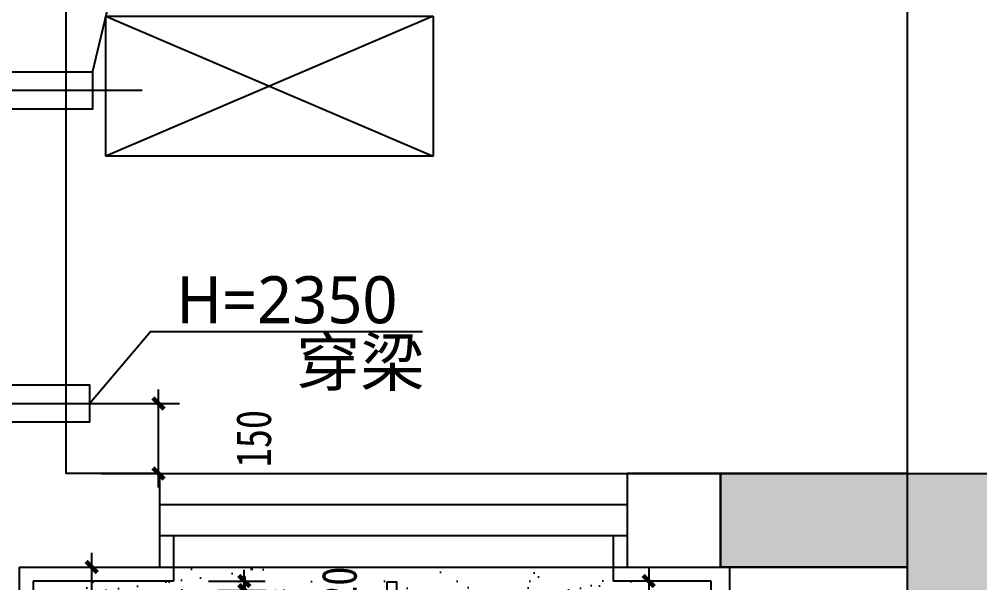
# Model space of a CAD drawing. Extents: x 3479 to 4537415, y 306 to 366510.
# Drawn here: x 4396383 to 4398438, y 279529 to 280736 of the extents above; entities that cross this region are included whole.
import ezdxf

# ---------------------------------------------------------------- set-up
doc = ezdxf.new("R2010")
doc.units = 0
doc.header["$LTSCALE"] = 10
doc.header["$MEASUREMENT"] = 0
doc.header["$PDMODE"] = 35
doc.linetypes.add('CONTINOUS', pattern=[0])
doc.linetypes.add('DASH', pattern=[0.35, 0.25, -0.1])
doc.layers.get('Defpoints').update_dxf_attribs({"color": 49, "linetype": 'DASH'})
for name, color, linetype in [('A-N-PUB-TEXT', 7, 'Continuous'), ('A-OTHER', 136, 'Continuous'), ('C-DIM', 3, 'Continuous'), ('COLU', 1, 'Continuous'), ('COLU_HATCH', 251, 'Continuous'), ('DETAL_空调', 153, 'CONTINOUS'), ('I-FILL', 250, 'Continuous'), ('P-NEWWALL', 3, 'Continuous'), ('P-TOILET', 134, 'Continuous'), ('P-WALL', 5, 'Continuous'), ('P-WALL FIN', 4, 'Continuous'), ('P-WALL-DIM', 3, 'Continuous'), ('P-WINDOWS', 134, 'Continuous'), ('WINDOW', 143, 'Continuous'), ('空调走管', 6, 'Continuous')]:
    doc.layers.add(name, color=color, linetype=linetype)
doc.styles.add('-宋体', font='simkai.ttf', dxfattribs={"width": 0.8})
doc.styles.add('WRYH', font='')
doc.styles.get('WRYH').set_extended_font_data('Microsoft YaHei')
doc.dimstyles.new('DIM-030', dxfattribs={"dimscale": 30, "dimtxt": 2.5, "dimasz": 0.8, "dimexe": 1.5, "dimexo": 2.5, "dimgap": 1, "dimtad": 1, "dimdec": 0, "dimzin": 12, "dimdsep": 46, "dimtxsty": '-宋体', "dimblk": 'ARCHTICK', "dimcen": 0, "dimdle": 1, "dimclrd": 256, "dimclre": 256, "dimclrt": 9, "dimadec": 0, "dimazin": 0, "dimtfac": 1, "dimtdec": 0, "dimtmove": 2, "dimatfit": 3, "dimldrblk": 'DOT', "dimfxl": 1, "dimtolj": 1, "dimtzin": 12, "dimarcsym": 0})

# ---------------------------------------------------------------- blocks, each defined once
blk = doc.blocks.new('A$C7A796BF3')
for p, q in [((200, 0), (200, -300)), ((900, 0), (200, 0)), ((200, 0), (900, -300)), ((900, 0), (200, -300)), ((900, -300), (900, 0)), ((200, -300), (900, -300))]:
    blk.add_line(p, q)
blk = doc.blocks.new('_ArchTick')
at = {"color": 0, "linetype": 'ByBlock', "const_width": 0.4}
blk.add_lwpolyline([(-0.5, -0.5), (0.5, 0.5)], dxfattribs=at)
blk = doc.blocks.new('*D152')
at = {"layer": 'C-DIM', "lineweight": -2, "transparency": 16777216}
for p, q in [((4396866.7, 279273.2), (4396866.7, 279543.2)), ((4396808.5, 279513.2), (4396911.7, 279513.2)), ((4396808.5, 279303.2), (4396911.7, 279303.2))]:
    blk.add_line(p, q, dxfattribs=at)
at = {"layer": 'Defpoints', "color": 0, "transparency": 16777216}
for p in [(4396733.5, 279513.2), (4396866.7, 279513.2), (4396733.5, 279303.2)]:
    blk.add_point(p, dxfattribs=at)
at = {"layer": 'C-DIM', "lineweight": -2, "transparency": 16777216, "xscale": 24, "yscale": 24, "zscale": 24}
for p, rotation in [((4396866.7, 279513.2), 90), ((4396866.7, 279303.2), 270)]:
    blk.add_blockref('_ArchTick', p, dxfattribs=dict(at, rotation=rotation))
at = {"layer": 'C-DIM', "color": 9, "transparency": 16777216, "insert": (4396798.7, 279408.2), "char_height": 75, "attachment_point": 5, "rotation": 90, "style": '-宋体'}
blk.add_mtext('\\A1;210', dxfattribs=at)
blk = doc.blocks.new('_Dot')
at = {"color": 0, "linetype": 'ByBlock', "lineweight": -2}
blk.add_line((-0.5, 0), (-1, 0), dxfattribs=at)
at = {"color": 0, "linetype": 'ByBlock', "const_width": 0.5}
blk.add_lwpolyline([(-0.25, 0, 1), (0.25, 0, 1)], format="xyb", close=True, dxfattribs=at)
blk = doc.blocks.new('*D153')
at = {"layer": 'C-DIM', "lineweight": -2, "transparency": 16777216}
for p, q in [((4396864.7, 279533.2), (4396864.7, 279557.2)), ((4396788.5, 279533.2), (4396909.7, 279533.2)), ((4396864.7, 279513.2), (4396864.7, 279533.2)), ((4396808.5, 279513.2), (4396909.7, 279513.2)), ((4396864.7, 279513.2), (4396864.7, 279489.2))]:
    blk.add_line(p, q, dxfattribs=at)
at = {"layer": 'Defpoints', "color": 0, "transparency": 16777216}
for p in [(4396713.5, 279533.2), (4396864.7, 279533.2), (4396733.5, 279513.2)]:
    blk.add_point(p, dxfattribs=at)
at = {"layer": 'C-DIM', "lineweight": -2, "transparency": 16777216, "xscale": 24, "yscale": 24, "zscale": 24}
for p, rotation in [((4396864.7, 279533.2), 270), ((4396864.7, 279513.2), 90)]:
    blk.add_blockref('_ArchTick', p, dxfattribs=dict(at, rotation=rotation))
at = {"layer": 'C-DIM', "color": 9, "transparency": 16777216, "insert": (4397068.5, 279523.2), "char_height": 75, "attachment_point": 5, "rotation": 90, "style": '-宋体'}
blk.add_mtext('\\A1;20', dxfattribs=at)
blk = doc.blocks.new('*D211')
at = {"layer": 'Defpoints', "color": 0, "transparency": 16777216}
for p in [(4397863.5, 279533.2), (4397729.7, 278993.2), (4397863.5, 278993.2)]:
    blk.add_point(p, dxfattribs=at)
at = {"layer": 'P-WALL-DIM', "lineweight": -2, "transparency": 16777216}
for p, q in [((4397729.7, 279563.2), (4397729.7, 278963.2)), ((4397788.5, 279533.2), (4397684.7, 279533.2)), ((4397788.5, 278993.2), (4397684.7, 278993.2))]:
    blk.add_line(p, q, dxfattribs=at)
at = {"layer": 'P-WALL-DIM', "lineweight": -2, "transparency": 16777216, "xscale": 24, "yscale": 24, "zscale": 24}
for p, rotation in [((4397729.7, 279533.2), 90), ((4397729.7, 278993.2), 270)]:
    blk.add_blockref('_ArchTick', p, dxfattribs=dict(at, rotation=rotation))
at = {"layer": 'P-WALL-DIM', "color": 9, "transparency": 16777216, "insert": (4397661.8, 279263.2), "char_height": 75, "attachment_point": 5, "rotation": 90, "style": '-宋体'}
blk.add_mtext('\\A1;540', dxfattribs=at)
blk = doc.blocks.new('空调-02')
at = {"layer": 'DETAL_空调', "linetype": 'DASH', "ltscale": 0.5}
blk.add_line((0, -400), (0, 100), dxfattribs=at)
at = {"layer": 'DETAL_空调'}
blk.add_lwpolyline([(-37.5, -300), (37.5, -300), (37.5, 0), (-37.5, 0)], close=True, dxfattribs=at)
blk = doc.blocks.new('*D329')
at = {"layer": 'Defpoints', "color": 0, "transparency": 16777216}
for p in [(4396483.5, 279912.9), (4396681.4, 279912.9), (4396483.5, 279763.2)]:
    blk.add_point(p, dxfattribs=at)
at = {"layer": '空调走管', "lineweight": -2, "transparency": 16777216}
for p, q in [((4396681.4, 279733.2), (4396681.4, 279942.9)), ((4396558.5, 279912.9), (4396726.4, 279912.9)), ((4396558.5, 279763.2), (4396726.4, 279763.2))]:
    blk.add_line(p, q, dxfattribs=at)
at = {"layer": '空调走管', "lineweight": -2, "transparency": 16777216, "xscale": 24, "yscale": 24, "zscale": 24}
for p, rotation in [((4396681.4, 279912.9), 90), ((4396681.4, 279763.2), 270)]:
    blk.add_blockref('_ArchTick', p, dxfattribs=dict(at, rotation=rotation))
at = {"layer": '空调走管', "color": 9, "transparency": 16777216, "insert": (4396885.2, 279838), "char_height": 75, "attachment_point": 5, "rotation": 90, "style": '-宋体'}
blk.add_mtext('\\A1;150', dxfattribs=at)
blk = doc.blocks.new('*D398')
at = {"layer": 'Defpoints', "color": 0, "transparency": 16777216}
for p in [(4396383.5, 279563.2), (4396383.5, 278063.2), (4396538.2, 278063.2)]:
    blk.add_point(p, dxfattribs=at)
at = {"layer": 'P-NEWWALL', "lineweight": -2, "transparency": 16777216}
for p, q in [((4396538.2, 279593.2), (4396538.2, 278033.2)), ((4396458.5, 279563.2), (4396583.2, 279563.2)), ((4396458.5, 278063.2), (4396583.2, 278063.2))]:
    blk.add_line(p, q, dxfattribs=at)
at = {"layer": 'P-NEWWALL', "lineweight": -2, "transparency": 16777216, "xscale": 24, "yscale": 24, "zscale": 24}
for p, rotation in [((4396538.2, 279563.2), 90), ((4396538.2, 278063.2), 270)]:
    blk.add_blockref('_ArchTick', p, dxfattribs=dict(at, rotation=rotation))
at = {"layer": 'P-NEWWALL', "color": 9, "transparency": 16777216, "insert": (4396470.3, 278813.2), "char_height": 75, "attachment_point": 5, "rotation": 90, "style": '-宋体'}
blk.add_mtext('\\A1;1500', dxfattribs=at)

msp = doc.modelspace()

# ---------------------------------------------------------------- hatches: boundary and pattern name
at = {"layer": 'COLU_HATCH'}
for points in [[(4395883.5, 277163.2), (4398283.5, 277163.2), (4398283.5, 279763.2), (4398483.5, 279763.2), (4398483.5, 276963.2), (4395883.5, 276963.2)], [(4397883.5, 279763.2), (4398283.5, 279763.2), (4398283.5, 279563.2), (4397883.5, 279563.2)]]:
    msp.add_hatch(color=256, dxfattribs=at).paths.add_polyline_path(points)
at = {"layer": 'I-FILL', "linetype": 'DASH'}
h = msp.add_hatch(dxfattribs=at)
h.set_pattern_fill('AR-SAND', color=256, scale=50)
h.set_pattern_definition([(37.5, (0, 0), (-3.1496679, 96.3411885), [0, -76, 0, -85, 0, -81.25]), (7.5, (0, 0), (88.4888353, 141.1073033), [0, -41, 0, -68.5, 0, -26.25]), (327.5, (-61.5, 0), (155.7070931, 0.2829527), [0, -25, 0, -90, 0, -117.5]), (317.5, (-61.5, 0), (150.3063302, 43.8837782), [0, -12.5, 0, -59, 0, -67.5])])
h.paths.add_polyline_path([(4397863.5, 279533.2), (4397653.5, 279533.2), (4397653.5, 279563.2), (4396713.5, 279563.2), (4396713.5, 279533.2), (4396413.5, 279533.2), (4396413.5, 278993.2), (4397013.5, 278993.2), (4397613.5, 278993.2), (4397813.5, 278993.2), (4397813.5, 278693.2), (4397813.5, 278393.2), (4397813.5, 278093.2), (4398013.5, 278093.2), (4398253.5, 278093.2), (4398253.5, 278993.2), (4397863.5, 278993.2)])

# ---------------------------------------------------------------- linework, layer by layer
at = {"color": 6}
msp.add_line((4397903.5, 279033.2), (4397903.5, 279563.2), dxfattribs=at)
at = {"layer": 'COLU'}
msp.add_lwpolyline([(4395883.5, 277163.2), (4398283.5, 277163.2), (4398283.5, 279763.2), (4398483.5, 279763.2), (4398483.5, 276963.2), (4395883.5, 276963.2)], close=True, dxfattribs=at)
for points in [[(4398283.5, 278863.2), (4398283.5, 278863.2), (4398283.5, 279563.2), (4397883.5, 279563.2), (4397883.5, 279763.2), (4398483.5, 279763.2), (4398483.5, 278863.2)], [(4398283.5, 279563.2), (4397883.5, 279563.2), (4397883.5, 279763.2), (4398283.5, 279763.2)]]:
    msp.add_lwpolyline(points, dxfattribs=at)
at = {"layer": 'COLU_HATCH'}
for p, q in [((4397883.5, 279563.2), (4397883.5, 279763.2)), ((4397883.5, 279763.2), (4397883.5, 279563.2)), ((4397883.5, 279763.2), (4397883.5, 279563.2)), ((4398283.5, 279763.2), (4398283.5, 279763.2))]:
    msp.add_line(p, q, dxfattribs=at)
at = {"layer": 'P-TOILET', "linetype": 'ByBlock'}
msp.add_lwpolyline([(4397170.1, 279531.2), (4397190.6, 279531.2), (4397190.6, 279361.7), (4397170.1, 279361.7)], close=True, dxfattribs=at)
at = {"layer": 'P-WALL'}
for p, q in [((4396483.5, 280863.2), (4396483.5, 279763.2)), ((4398283.5, 279763.2), (4398283.5, 280863.2)), ((4396683.5, 279763.2), (4396483.5, 279763.2)), ((4396683.5, 279763.2), (4396683.5, 279563.2)), ((4398283.5, 279763.2), (4397683.5, 279763.2)), ((4398283.5, 279763.2), (4397683.5, 279763.2)), ((4397683.5, 279763.2), (4397683.5, 279563.2)), ((4396383.5, 279563.2), (4396683.5, 279563.2)), ((4397683.5, 279563.2), (4398283.5, 279563.2)), ((4397683.5, 279563.2), (4398283.5, 279563.2)), ((4398283.5, 277163.2), (4398283.5, 279563.2))]:
    msp.add_line(p, q, dxfattribs=at)
msp.add_lwpolyline([(4396383.5, 279563.2), (4396383.5, 278063.2)], dxfattribs=at)
at = {"layer": 'P-WALL FIN'}
for p, q in [((4396713.5, 279629.9), (4396713.5, 279533.2)), ((4397653.5, 279629.9), (4397653.5, 279533.2)), ((4396713.5, 279533.2), (4396413.5, 279533.2)), ((4396413.5, 279533.2), (4396413.5, 278063.2)), ((4397863.5, 279533.2), (4397653.5, 279533.2)), ((4397863.5, 278993.2), (4397863.5, 279533.2))]:
    msp.add_line(p, q, dxfattribs=at)
msp.add_lwpolyline([(4398283.5, 279033.2), (4398283.5, 279563.2)], dxfattribs=at)
at = {"layer": 'P-WINDOWS', "ltscale": 2}
for p, q in [((4396683.5, 279763.2), (4397883.5, 279763.2)), ((4397883.5, 279763.2), (4397883.5, 279563.2)), ((4397683.5, 279696.6), (4396683.5, 279696.6)), ((4397683.5, 279629.9), (4396683.5, 279629.9)), ((4396683.5, 279563.2), (4397683.5, 279563.2))]:
    msp.add_line(p, q, dxfattribs=at)
at = {"layer": 'WINDOW'}
for p, q in [((4396683.5, 279763.2), (4396683.5, 279763.2)), ((4397883.5, 279563.2), (4397883.5, 279763.2))]:
    msp.add_line(p, q, dxfattribs=at)
at = {"layer": '空调走管'}
for points in [[(4396540.1, 280621.1), (4396670.5, 281168.8), (4397252.7, 281168.8)], [(4396533.5, 279912.9), (4396664, 280066.9), (4397246.1, 280066.9)]]:
    msp.add_lwpolyline(points, dxfattribs=at)

# ---------------------------------------------------------------- block references
at = {"layer": 'A-OTHER', "extrusion": (0, 0, -1), "zscale": -1}
msp.add_blockref('A$C7A796BF3', (-4397468.9, 280742.2), dxfattribs=at)
at = {"layer": 'DETAL_空调', "xscale": -1.066666666666667, "yscale": 1.066666666666667, "zscale": 1.066666666666667}
for p, rotation in [((4396220.1, 280583.1), 90), ((4396533.5, 279912.9), 270)]:
    msp.add_blockref('空调-02', p, dxfattribs=dict(at, rotation=rotation))

# ---------------------------------------------------------------- texts
at = {"layer": 'A-N-PUB-TEXT', "color": 6, "style": 'WRYH'}
for s, p in [('H=2350', (4396719.8, 280084.7)), ('穿梁', (4396975.4, 279951.2))]:
    msp.add_text(s, height=100.8, dxfattribs=at).set_placement(p)

# ---------------------------------------------------------------- dimensions: what is measured, and where the dimension line sits
at = {"layer": 'C-DIM'}
for base, p1, p2, picture, middle in [((4396864.7, 279533.2), (4396733.5, 279513.2), (4396713.5, 279533.2), '*D153', (4397068.5, 279523.2)), ((4396866.7, 279513.2), (4396733.5, 279303.2), (4396733.5, 279513.2), '*D152', (4396798.7, 279408.2))]:
    dim = msp.add_linear_dim(base=base, p1=p1, p2=p2, angle=90, dimstyle='DIM-030', dxfattribs=at)
    dim.commit()
    dim.dimension.update_dxf_attribs({"geometry": picture, "text_midpoint": middle})
at = {"layer": 'P-NEWWALL'}
dim = msp.add_linear_dim(base=(4396538.2, 278063.2), p1=(4396383.5, 279563.2), p2=(4396383.5, 278063.2), angle=90, dimstyle='DIM-030', dxfattribs=at)
dim.commit()
dim.dimension.update_dxf_attribs({"geometry": '*D398', "text_midpoint": (4396470.3, 278813.2)})
at = {"layer": 'P-WALL-DIM'}
dim = msp.add_linear_dim(base=(4397729.7, 278993.2), p1=(4397863.5, 279533.2), p2=(4397863.5, 278993.2), angle=90, dimstyle='DIM-030', dxfattribs=at)
dim.commit()
dim.dimension.update_dxf_attribs({"geometry": '*D211', "text_midpoint": (4397661.8, 279263.2)})
at = {"layer": '空调走管'}
dim = msp.add_linear_dim(base=(4396681.4, 279912.9), p1=(4396483.5, 279763.2), p2=(4396483.5, 279912.9), angle=90, dimstyle='DIM-030', dxfattribs=at)
dim.commit()
dim.dimension.update_dxf_attribs({"geometry": '*D329', "text_midpoint": (4396885.2, 279838)})

doc.saveas('drawing.dxf')
